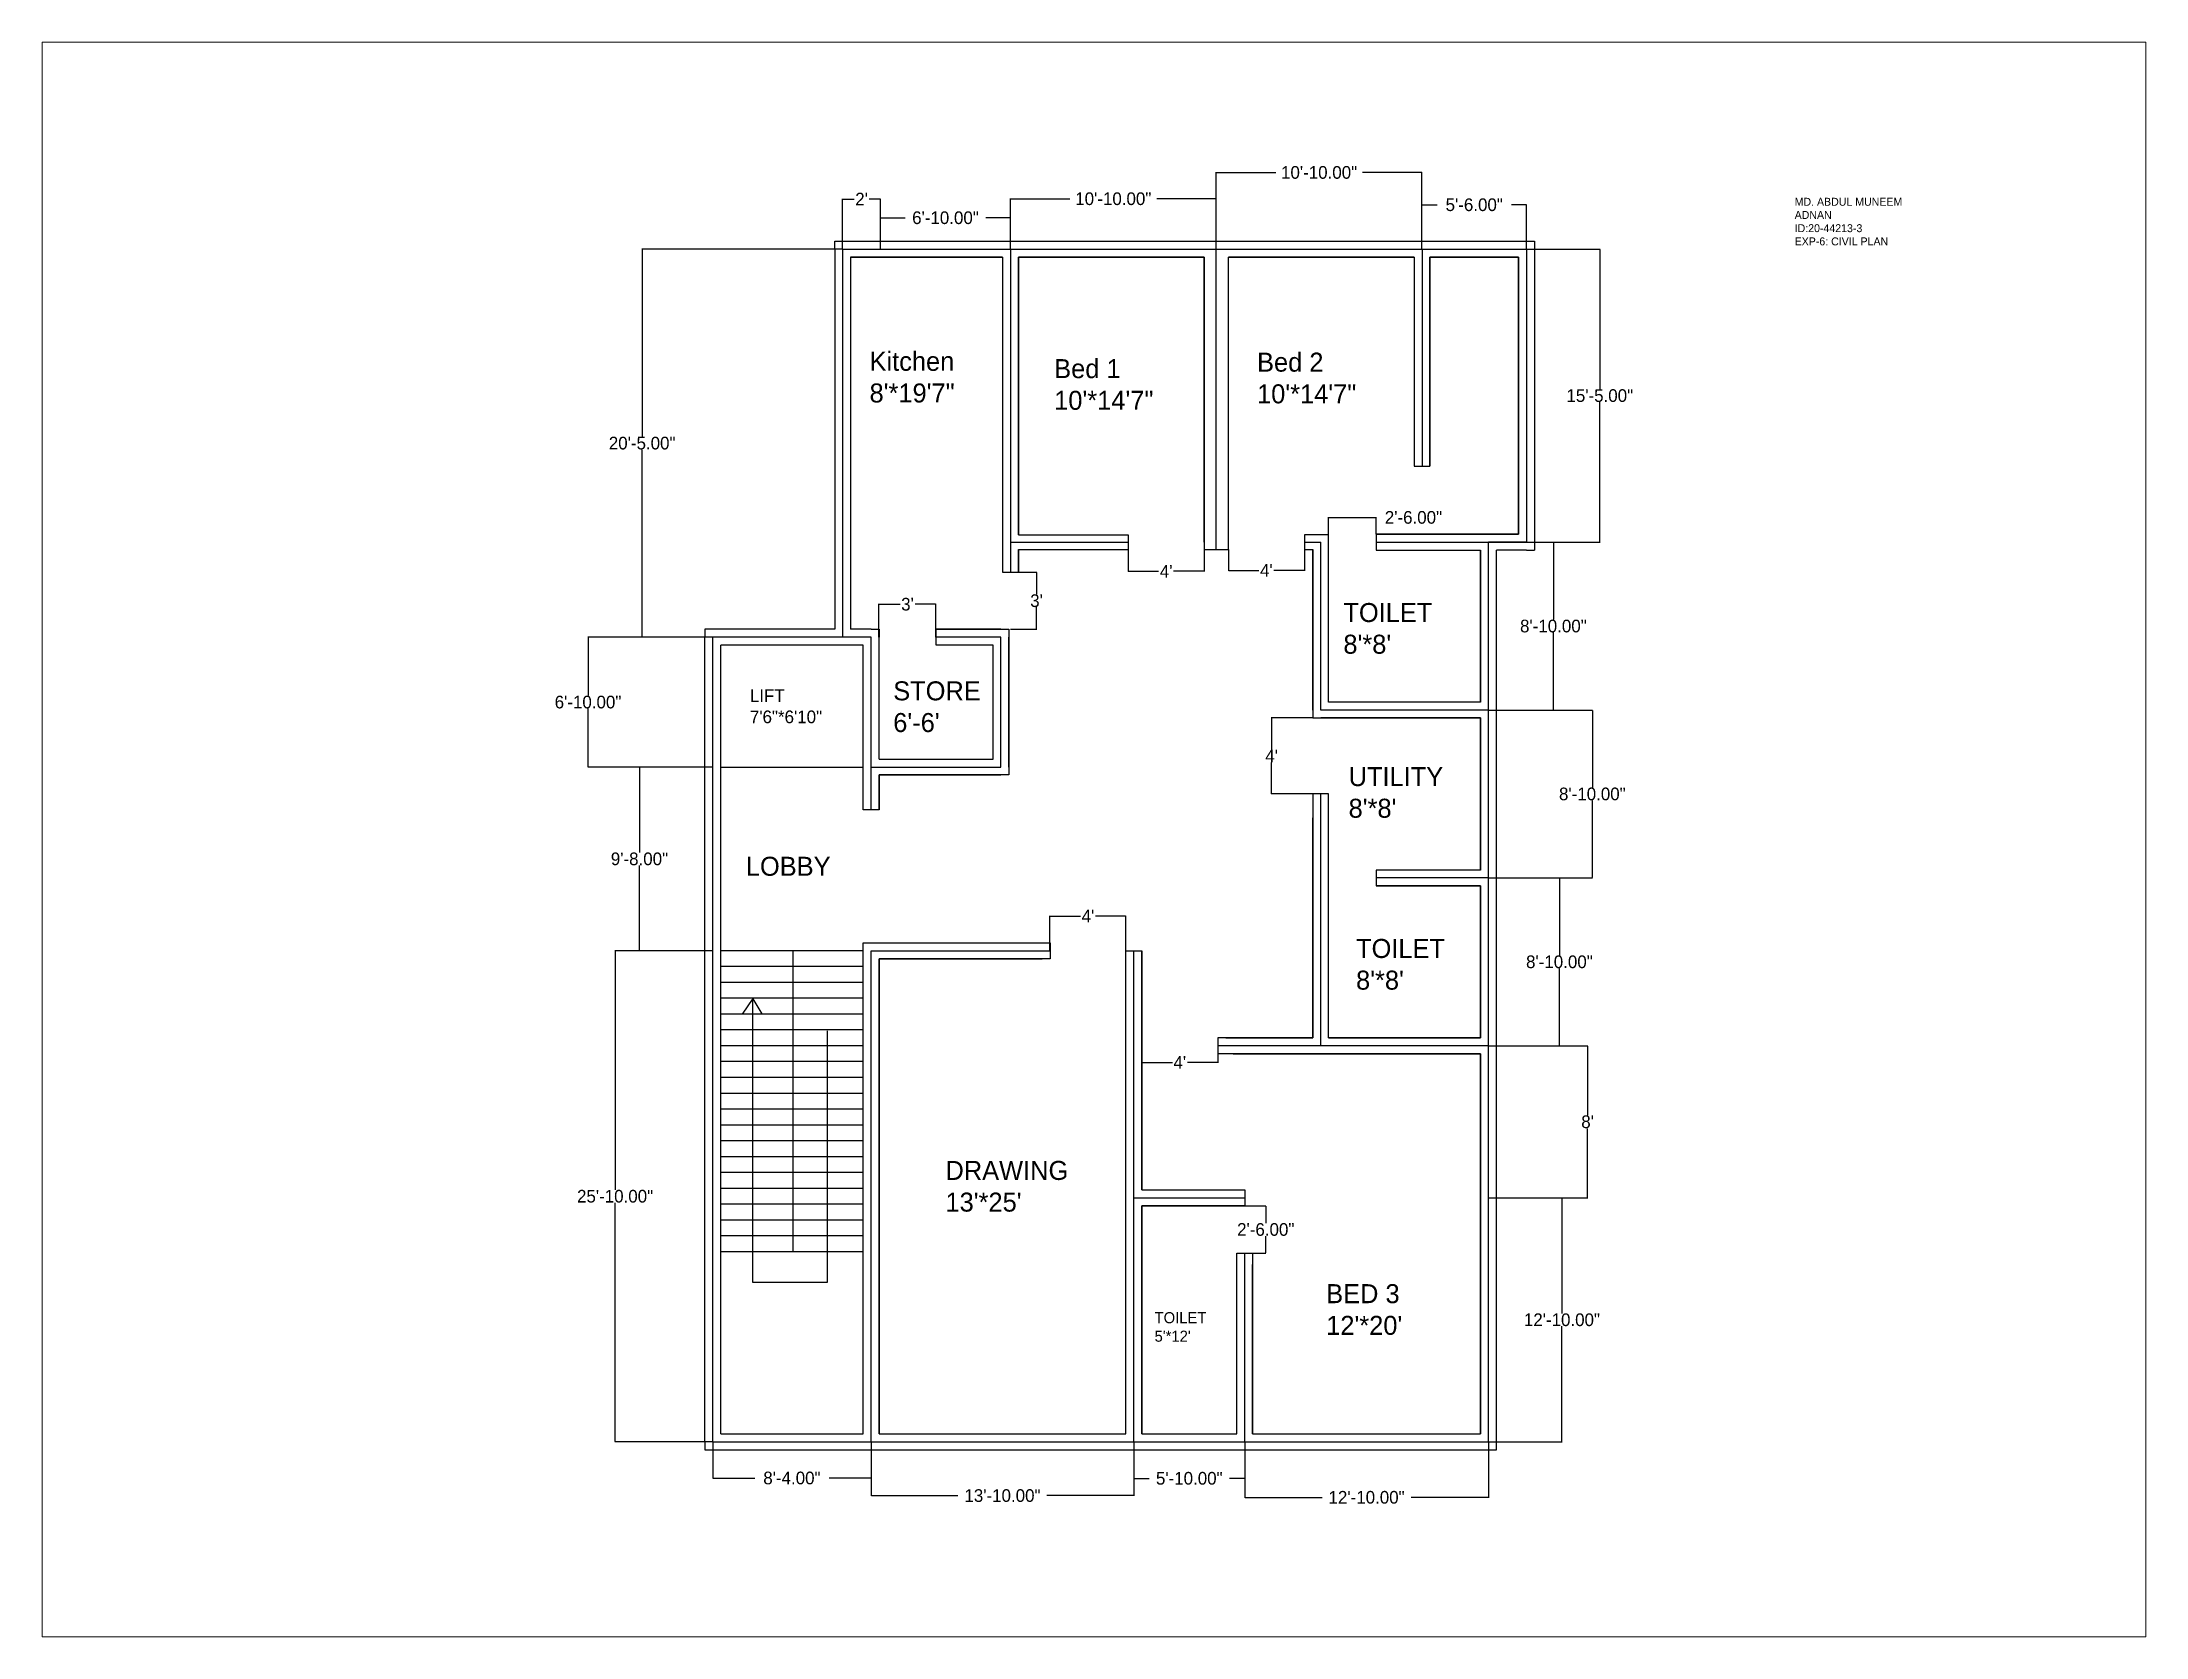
# Paper-space layout 'Layout1' of a CAD drawing. Header units: inches. Extents: x 0.35 to 10.27, y 0.22 to 7.74.
# The model-space entities are those that its viewports show. They can reach past a viewport. Long polylines and large blocks are cut down to what shows.
import ezdxf

# ---------------------------------------------------------------- set-up
doc = ezdxf.new("R2010")
doc.units = ezdxf.units.IN
doc.header["$MEASUREMENT"] = 0
doc.linetypes.add('HIDDEN', pattern=[0.375, 0.25, -0.125])
doc.dimstyles.get("Standard").update_dxf_attribs({"dimtxt": 0.18, "dimasz": 0.18, "dimexe": 0.18, "dimexo": 0.0625, "dimgap": 0.09, "dimtad": 0, "dimtih": 1, "dimtoh": 1, "dimdec": 4, "dimzin": 0, "dimdsep": 46, "dimtxsty": 'Standard', "dimcen": 0.09, "dimadec": 0, "dimazin": 0, "dimtfac": 1, "dimtdec": 4, "dimtofl": 0, "dimtmove": 0, "dimatfit": 3, "dimfxl": 1, "dimtolj": 1, "dimtzin": 0, "dimarcsym": 0})

# ---------------------------------------------------------------- blocks, each defined once
blk = doc.blocks.new('*D1')
at = {"color": 0, "lineweight": -2}
for p, q in [((-228.4, -21.4), (-228.4, -44.4)), ((-128.4, -21.4), (-128.4, -44.4)), ((-228.2, -44.2), (-201.8, -44.2)), ((-128.6, -44.2), (-154.9, -44.2))]:
    blk.add_line(p, q, dxfattribs=at)
at = {"color": 0}
for points in [[(-228.2, -44.2), (-228.2, -44.2), (-228.4, -44.2)], [(-128.6, -44.2), (-128.6, -44.2), (-128.4, -44.2)]]:
    blk.add_solid(points, dxfattribs=at)
at = {"layer": 'Defpoints', "color": 0}
for p in [(-228.4, -21.3), (-128.4, -21.3), (-128.4, -44.2)]:
    blk.add_point(p, dxfattribs=at)
at = {"color": 0, "insert": (-178.4, -44.2), "char_height": 8, "attachment_point": 5}
blk.add_mtext('\\A1;8\'-4.00"', dxfattribs=at)
blk = doc.blocks.new('*D2')
at = {"color": 0, "lineweight": -2}
for p, q in [((-128.4, -21.4), (-128.4, -55.5)), ((37.6, -21.4), (37.6, -55.5)), ((-128.2, -55.3), (-73.5, -55.3)), ((37.4, -55.3), (-17.3, -55.3))]:
    blk.add_line(p, q, dxfattribs=at)
at = {"color": 0}
for points in [[(-128.2, -55.3), (-128.2, -55.3), (-128.4, -55.3)], [(37.4, -55.3), (37.4, -55.3), (37.6, -55.3)]]:
    blk.add_solid(points, dxfattribs=at)
at = {"layer": 'Defpoints', "color": 0}
for p in [(-128.4, -21.4), (37.6, -21.3), (37.6, -55.3)]:
    blk.add_point(p, dxfattribs=at)
at = {"color": 0, "insert": (-45.4, -55.3), "char_height": 8, "attachment_point": 5}
blk.add_mtext('\\A1;13\'-10.00"', dxfattribs=at)
blk = doc.blocks.new('*D3')
at = {"color": 0, "lineweight": -2}
for p, q in [((37.6, -21.4), (37.6, -44.6)), ((107.6, -21.4), (107.6, -44.6)), ((37.8, -44.4), (47.2, -44.4)), ((107.4, -44.4), (98.1, -44.4))]:
    blk.add_line(p, q, dxfattribs=at)
at = {"color": 0}
for points in [[(37.8, -44.4), (37.8, -44.5), (37.6, -44.4)], [(107.4, -44.4), (107.4, -44.5), (107.6, -44.4)]]:
    blk.add_solid(points, dxfattribs=at)
at = {"layer": 'Defpoints', "color": 0}
for p in [(37.6, -21.3), (107.6, -21.3), (107.6, -44.4)]:
    blk.add_point(p, dxfattribs=at)
at = {"color": 0, "insert": (72.6, -44.4), "char_height": 8, "attachment_point": 5}
blk.add_mtext('\\A1;5\'-10.00"', dxfattribs=at)
blk = doc.blocks.new('*D4')
at = {"color": 0, "lineweight": -2}
for p, q in [((107.6, -21.4), (107.6, -56.6)), ((261.6, -21.4), (261.6, -56.6)), ((107.8, -56.4), (156.5, -56.4)), ((261.4, -56.4), (212.7, -56.4))]:
    blk.add_line(p, q, dxfattribs=at)
at = {"color": 0}
for points in [[(107.8, -56.3), (107.8, -56.4), (107.6, -56.4)], [(261.4, -56.3), (261.4, -56.4), (261.6, -56.4)]]:
    blk.add_solid(points, dxfattribs=at)
at = {"layer": 'Defpoints', "color": 0}
for p in [(107.6, -21.4), (261.6, -21.3), (261.6, -56.4)]:
    blk.add_point(p, dxfattribs=at)
at = {"color": 0, "insert": (184.6, -56.4), "char_height": 8, "attachment_point": 5}
blk.add_mtext('\\A1;12\'-10.00"', dxfattribs=at)
blk = doc.blocks.new('*D5')
at = {"color": 0, "lineweight": -2}
for p, q in [((261.7, 132.7), (308.2, 132.7)), ((308, 132.5), (308, 59.8)), ((308, -21.1), (308, 51.6)), ((261.7, -21.3), (308.2, -21.3))]:
    blk.add_line(p, q, dxfattribs=at)
at = {"color": 0}
for points in [[(308, 132.5), (308, 132.5), (308, 132.7)], [(308, -21.1), (308, -21.1), (308, -21.3)]]:
    blk.add_solid(points, dxfattribs=at)
at = {"layer": 'Defpoints', "color": 0}
for p in [(261.6, 132.7), (308, 132.7), (261.6, -21.3)]:
    blk.add_point(p, dxfattribs=at)
at = {"color": 0, "insert": (308, 55.7), "char_height": 8, "attachment_point": 5}
blk.add_mtext('\\A1;12\'-10.00"', dxfattribs=at)
blk = doc.blocks.new('*D6')
at = {"color": 0, "lineweight": -2}
for p, q in [((261.7, 228.7), (324.4, 228.7)), ((324.2, 228.5), (324.2, 184.8)), ((324.2, 132.9), (324.2, 176.6)), ((261.8, 132.7), (324.4, 132.7))]:
    blk.add_line(p, q, dxfattribs=at)
at = {"color": 0}
for points in [[(324.2, 228.5), (324.2, 228.5), (324.2, 228.7)], [(324.2, 132.9), (324.2, 132.9), (324.2, 132.7)]]:
    blk.add_solid(points, dxfattribs=at)
at = {"layer": 'Defpoints', "color": 0}
for p in [(261.6, 228.7), (324.2, 228.7), (261.7, 132.7)]:
    blk.add_point(p, dxfattribs=at)
at = {"color": 0, "insert": (324.2, 180.7), "char_height": 8, "attachment_point": 5}
blk.add_mtext("\\A1;8'", dxfattribs=at)
blk = doc.blocks.new('*D7')
at = {"color": 0, "lineweight": -2}
for p, q in [((261.7, 334.7), (306.6, 334.7)), ((306.4, 334.5), (306.4, 285.8)), ((306.4, 228.9), (306.4, 277.6)), ((261.7, 228.7), (306.6, 228.7))]:
    blk.add_line(p, q, dxfattribs=at)
at = {"color": 0}
for points in [[(306.4, 334.5), (306.5, 334.5), (306.4, 334.7)], [(306.4, 228.9), (306.5, 228.9), (306.4, 228.7)]]:
    blk.add_solid(points, dxfattribs=at)
at = {"layer": 'Defpoints', "color": 0}
for p in [(261.6, 334.7), (306.4, 334.7), (261.6, 228.7)]:
    blk.add_point(p, dxfattribs=at)
at = {"color": 0, "insert": (306.4, 281.7), "char_height": 8, "attachment_point": 5}
blk.add_mtext('\\A1;8\'-10.00"', dxfattribs=at)
blk = doc.blocks.new('*D8')
at = {"color": 0, "lineweight": -2}
for p, q in [((261.7, 440.7), (327.4, 440.7)), ((327.2, 440.5), (327.2, 391.8)), ((327.2, 334.9), (327.2, 383.6)), ((261.8, 334.7), (327.4, 334.7))]:
    blk.add_line(p, q, dxfattribs=at)
at = {"color": 0}
for points in [[(327.2, 440.5), (327.2, 440.5), (327.2, 440.7)], [(327.2, 334.9), (327.2, 334.9), (327.2, 334.7)]]:
    blk.add_solid(points, dxfattribs=at)
at = {"layer": 'Defpoints', "color": 0}
for p in [(261.6, 440.7), (327.2, 440.7), (261.7, 334.7)]:
    blk.add_point(p, dxfattribs=at)
at = {"color": 0, "insert": (327.2, 387.7), "char_height": 8, "attachment_point": 5}
blk.add_mtext('\\A1;8\'-10.00"', dxfattribs=at)
blk = doc.blocks.new('*D9')
at = {"color": 0, "lineweight": -2}
for p, q in [((261.7, 546.7), (302.8, 546.7)), ((302.6, 546.5), (302.6, 497.8)), ((302.6, 440.9), (302.6, 489.6)), ((261.8, 440.7), (302.8, 440.7))]:
    blk.add_line(p, q, dxfattribs=at)
at = {"color": 0}
for points in [[(302.6, 546.5), (302.7, 546.5), (302.6, 546.7)], [(302.6, 440.9), (302.7, 440.9), (302.6, 440.7)]]:
    blk.add_solid(points, dxfattribs=at)
at = {"layer": 'Defpoints', "color": 0}
for p in [(261.6, 546.7), (302.6, 546.7), (261.7, 440.7)]:
    blk.add_point(p, dxfattribs=at)
at = {"color": 0, "insert": (302.6, 493.7), "char_height": 8, "attachment_point": 5}
blk.add_mtext('\\A1;8\'-10.00"', dxfattribs=at)
blk = doc.blocks.new('*D10')
at = {"color": 0, "lineweight": -2}
for p, q in [((285.7, 731.7), (332.1, 731.7)), ((331.9, 731.5), (331.9, 643.3)), ((331.9, 546.9), (331.9, 635.1)), ((285.7, 546.7), (332.1, 546.7))]:
    blk.add_line(p, q, dxfattribs=at)
at = {"color": 0}
for points in [[(331.9, 731.5), (332, 731.5), (331.9, 731.7)], [(331.9, 546.9), (332, 546.9), (331.9, 546.7)]]:
    blk.add_solid(points, dxfattribs=at)
at = {"layer": 'Defpoints', "color": 0}
for p in [(285.6, 731.7), (331.9, 731.7), (285.6, 546.7)]:
    blk.add_point(p, dxfattribs=at)
at = {"color": 0, "insert": (331.9, 639.2), "char_height": 8, "attachment_point": 5}
blk.add_mtext('\\A1;15\'-5.00"', dxfattribs=at)
blk = doc.blocks.new('*D11')
at = {"color": 0, "lineweight": -2}
for p, q in [((219.6, 731.8), (219.6, 759.9)), ((219.8, 759.7), (229.2, 759.7)), ((285.4, 759.7), (276.1, 759.7)), ((285.6, 731.8), (285.6, 759.9))]:
    blk.add_line(p, q, dxfattribs=at)
at = {"color": 0}
for points in [[(219.8, 759.7), (219.8, 759.7), (219.6, 759.7)], [(285.4, 759.7), (285.4, 759.7), (285.6, 759.7)]]:
    blk.add_solid(points, dxfattribs=at)
at = {"layer": 'Defpoints', "color": 0}
for p in [(219.6, 759.7), (219.6, 731.7), (285.6, 731.7)]:
    blk.add_point(p, dxfattribs=at)
at = {"color": 0, "insert": (252.6, 759.7), "char_height": 8, "attachment_point": 5}
blk.add_mtext('\\A1;5\'-6.00"', dxfattribs=at)
blk = doc.blocks.new('*D12')
at = {"color": 0, "lineweight": -2}
for p, q in [((89.6, 731.8), (89.6, 780.3)), ((89.8, 780.1), (127.2, 780.1)), ((219.4, 780.1), (182.1, 780.1)), ((219.6, 731.8), (219.6, 780.3))]:
    blk.add_line(p, q, dxfattribs=at)
at = {"color": 0}
for points in [[(89.8, 780.1), (89.8, 780.1), (89.6, 780.1)], [(219.4, 780.1), (219.4, 780.1), (219.6, 780.1)]]:
    blk.add_solid(points, dxfattribs=at)
at = {"layer": 'Defpoints', "color": 0}
for p in [(89.6, 780.1), (89.6, 731.7), (219.6, 731.8)]:
    blk.add_point(p, dxfattribs=at)
at = {"color": 0, "insert": (154.6, 780.1), "char_height": 8, "attachment_point": 5}
blk.add_mtext('\\A1;10\'-10.00"', dxfattribs=at)
blk = doc.blocks.new('*D13')
at = {"color": 0, "lineweight": -2}
for p, q in [((-40.4, 731.8), (-40.4, 763.7)), ((-40.2, 763.5), (-2.8, 763.5)), ((89.4, 763.5), (52.1, 763.5)), ((89.6, 731.8), (89.6, 763.7))]:
    blk.add_line(p, q, dxfattribs=at)
at = {"color": 0}
for points in [[(-40.2, 763.6), (-40.2, 763.5), (-40.4, 763.5)], [(89.4, 763.6), (89.4, 763.5), (89.6, 763.5)]]:
    blk.add_solid(points, dxfattribs=at)
at = {"layer": 'Defpoints', "color": 0}
for p in [(-40.4, 763.5), (-40.4, 731.7), (89.6, 731.7)]:
    blk.add_point(p, dxfattribs=at)
at = {"color": 0, "insert": (24.6, 763.5), "char_height": 8, "attachment_point": 5}
blk.add_mtext('\\A1;10\'-10.00"', dxfattribs=at)
blk = doc.blocks.new('*D14')
at = {"color": 0, "lineweight": -2}
for p, q in [((-146.4, 731.8), (-146.4, 763.5)), ((-146.2, 763.3), (-139.1, 763.3)), ((-122.6, 763.3), (-129.6, 763.3)), ((-122.4, 731.8), (-122.4, 763.5))]:
    blk.add_line(p, q, dxfattribs=at)
at = {"color": 0}
for points in [[(-146.2, 763.3), (-146.2, 763.3), (-146.4, 763.3)], [(-122.6, 763.3), (-122.6, 763.3), (-122.4, 763.3)]]:
    blk.add_solid(points, dxfattribs=at)
at = {"layer": 'Defpoints', "color": 0}
for p in [(-122.4, 763.3), (-146.4, 731.7), (-122.4, 731.7)]:
    blk.add_point(p, dxfattribs=at)
at = {"color": 0, "insert": (-134.4, 763.3), "char_height": 8, "attachment_point": 5}
blk.add_mtext("\\A1;2'", dxfattribs=at)
blk = doc.blocks.new('*D15')
at = {"color": 0, "lineweight": -2}
for p, q in [((-122.4, 731.8), (-122.4, 751.7)), ((-122.2, 751.5), (-106.8, 751.5)), ((-40.6, 751.5), (-55.9, 751.5)), ((-40.4, 731.8), (-40.4, 751.7))]:
    blk.add_line(p, q, dxfattribs=at)
at = {"color": 0}
for points in [[(-122.2, 751.5), (-122.2, 751.5), (-122.4, 751.5)], [(-40.6, 751.5), (-40.6, 751.5), (-40.4, 751.5)]]:
    blk.add_solid(points, dxfattribs=at)
at = {"layer": 'Defpoints', "color": 0}
for p in [(-40.4, 751.5), (-122.4, 731.8), (-40.4, 731.8)]:
    blk.add_point(p, dxfattribs=at)
at = {"color": 0, "insert": (-81.4, 751.5), "char_height": 8, "attachment_point": 5}
blk.add_mtext('\\A1;6\'-10.00"', dxfattribs=at)
blk = doc.blocks.new('*D16')
at = {"color": 0, "lineweight": -2}
for p, q in [((-146.4, 731.7), (-273.2, 731.7)), ((-273, 731.5), (-273, 613.3)), ((-273, 486.9), (-273, 605.1)), ((-146.4, 486.7), (-273.2, 486.7))]:
    blk.add_line(p, q, dxfattribs=at)
at = {"color": 0}
for points in [[(-273, 731.5), (-272.9, 731.5), (-273, 731.7)], [(-273, 486.9), (-272.9, 486.9), (-273, 486.7)]]:
    blk.add_solid(points, dxfattribs=at)
at = {"layer": 'Defpoints', "color": 0}
for p in [(-273, 731.7), (-146.4, 731.7), (-146.4, 486.7)]:
    blk.add_point(p, dxfattribs=at)
at = {"color": 0, "insert": (-273, 609.2), "char_height": 8, "attachment_point": 5}
blk.add_mtext('\\A1;20\'-5.00"', dxfattribs=at)
blk = doc.blocks.new('*D17')
at = {"color": 0, "lineweight": -2}
for p, q in [((-228.4, 486.7), (-307.4, 486.7)), ((-307.2, 486.5), (-307.2, 449.8)), ((-307.2, 404.9), (-307.2, 441.6)), ((-228.4, 404.7), (-307.4, 404.7))]:
    blk.add_line(p, q, dxfattribs=at)
at = {"color": 0}
for points in [[(-307.2, 486.5), (-307.1, 486.5), (-307.2, 486.7)], [(-307.2, 404.9), (-307.1, 404.9), (-307.2, 404.7)]]:
    blk.add_solid(points, dxfattribs=at)
at = {"layer": 'Defpoints', "color": 0}
for p in [(-228.4, 486.7), (-307.2, 404.7), (-228.4, 404.7)]:
    blk.add_point(p, dxfattribs=at)
at = {"color": 0, "insert": (-307.2, 445.7), "char_height": 8, "attachment_point": 5}
blk.add_mtext('\\A1;6\'-10.00"', dxfattribs=at)
blk = doc.blocks.new('*D18')
at = {"color": 0, "lineweight": -2}
for p, q in [((-228.5, 404.7), (-274.8, 404.7)), ((-274.7, 404.5), (-274.7, 350.8)), ((-274.7, 288.9), (-274.7, 342.6)), ((-228.4, 288.7), (-274.8, 288.7))]:
    blk.add_line(p, q, dxfattribs=at)
at = {"color": 0}
for points in [[(-274.7, 404.5), (-274.6, 404.5), (-274.7, 404.7)], [(-274.7, 288.9), (-274.6, 288.9), (-274.7, 288.7)]]:
    blk.add_solid(points, dxfattribs=at)
at = {"layer": 'Defpoints', "color": 0}
for p in [(-228.4, 404.7), (-274.7, 288.7), (-228.4, 288.7)]:
    blk.add_point(p, dxfattribs=at)
at = {"color": 0, "insert": (-274.7, 346.7), "char_height": 8, "attachment_point": 5}
blk.add_mtext('\\A1;9\'-8.00"', dxfattribs=at)
blk = doc.blocks.new('*D19')
at = {"color": 0, "lineweight": -2}
for p, q in [((-228.5, 288.7), (-290.3, 288.7)), ((-290.1, 288.5), (-290.1, 137.8)), ((-290.1, -21.1), (-290.1, 129.6)), ((-228.4, -21.3), (-290.3, -21.3))]:
    blk.add_line(p, q, dxfattribs=at)
at = {"color": 0}
for points in [[(-290.2, 288.5), (-290.1, 288.5), (-290.1, 288.7)], [(-290.2, -21.1), (-290.1, -21.1), (-290.1, -21.3)]]:
    blk.add_solid(points, dxfattribs=at)
at = {"layer": 'Defpoints', "color": 0}
for p in [(-228.4, 288.7), (-290.1, -21.3), (-228.4, -21.3)]:
    blk.add_point(p, dxfattribs=at)
at = {"color": 0, "insert": (-290.1, 133.7), "char_height": 8, "attachment_point": 5}
blk.add_mtext('\\A1;25\'-10.00"', dxfattribs=at)
blk = doc.blocks.new('*D20')
at = {"color": 0, "lineweight": -2}
for p, q in [((-123.4, 486.8), (-123.4, 507.7)), ((-123.2, 507.5), (-110.1, 507.5)), ((-87.6, 507.5), (-100.6, 507.5)), ((-87.4, 486.8), (-87.4, 507.7))]:
    blk.add_line(p, q, dxfattribs=at)
at = {"color": 0}
for points in [[(-123.2, 507.6), (-123.2, 507.5), (-123.4, 507.5)], [(-87.6, 507.6), (-87.6, 507.5), (-87.4, 507.5)]]:
    blk.add_solid(points, dxfattribs=at)
at = {"layer": 'Defpoints', "color": 0}
for p in [(-87.4, 507.5), (-123.4, 486.7), (-87.4, 486.7)]:
    blk.add_point(p, dxfattribs=at)
at = {"color": 0, "insert": (-105.4, 507.5), "char_height": 8, "attachment_point": 5}
blk.add_mtext("\\A1;3'", dxfattribs=at)
blk = doc.blocks.new('*D21')
at = {"color": 0, "lineweight": -2}
for p, q in [((-40.3, 527.7), (-23.7, 527.7)), ((-23.9, 527.5), (-23.9, 513.8)), ((-23.9, 491.9), (-23.9, 505.6)), ((-40.3, 491.7), (-23.7, 491.7))]:
    blk.add_line(p, q, dxfattribs=at)
at = {"color": 0}
for points in [[(-23.9, 527.5), (-23.8, 527.5), (-23.9, 527.7)], [(-23.9, 491.9), (-23.8, 491.9), (-23.9, 491.7)]]:
    blk.add_solid(points, dxfattribs=at)
at = {"layer": 'Defpoints', "color": 0}
for p in [(-40.4, 527.7), (-40.4, 491.7), (-23.9, 491.7)]:
    blk.add_point(p, dxfattribs=at)
at = {"color": 0, "insert": (-23.9, 509.7), "char_height": 8, "attachment_point": 5}
blk.add_mtext("\\A1;3'", dxfattribs=at)
blk = doc.blocks.new('*D22')
at = {"color": 0, "lineweight": -2}
for p, q in [((-15.4, 288.8), (-15.4, 310.8)), ((-15.2, 310.6), (3.9, 310.6)), ((32.4, 310.6), (13.4, 310.6)), ((32.6, 288.8), (32.6, 310.8))]:
    blk.add_line(p, q, dxfattribs=at)
at = {"color": 0}
for points in [[(-15.2, 310.7), (-15.2, 310.6), (-15.4, 310.6)], [(32.4, 310.7), (32.4, 310.6), (32.6, 310.6)]]:
    blk.add_solid(points, dxfattribs=at)
at = {"layer": 'Defpoints', "color": 0}
for p in [(32.6, 310.6), (-15.4, 288.7), (32.6, 288.7)]:
    blk.add_point(p, dxfattribs=at)
at = {"color": 0, "insert": (8.6, 310.6), "char_height": 8, "attachment_point": 5}
blk.add_mtext("\\A1;4'", dxfattribs=at)
blk = doc.blocks.new('*D23')
at = {"color": 0, "lineweight": -2}
for p, q in [((42.6, 288.6), (42.6, 218)), ((90.6, 228.6), (90.6, 218)), ((42.8, 218.2), (61.9, 218.2)), ((90.4, 218.2), (71.4, 218.2))]:
    blk.add_line(p, q, dxfattribs=at)
at = {"color": 0}
for points in [[(42.8, 218.2), (42.8, 218.2), (42.6, 218.2)], [(90.4, 218.2), (90.4, 218.2), (90.6, 218.2)]]:
    blk.add_solid(points, dxfattribs=at)
at = {"layer": 'Defpoints', "color": 0}
for p in [(42.6, 288.7), (90.6, 228.7), (42.6, 218.2)]:
    blk.add_point(p, dxfattribs=at)
at = {"color": 0, "insert": (66.6, 218.2), "char_height": 8, "attachment_point": 5}
blk.add_mtext("\\A1;4'", dxfattribs=at)
blk = doc.blocks.new('*D24')
at = {"color": 0, "lineweight": -2}
for p, q in [((107.7, 127.7), (121, 127.7)), ((120.9, 127.5), (120.9, 116.8)), ((120.9, 97.9), (120.9, 108.6)), ((107.7, 97.7), (121, 97.7))]:
    blk.add_line(p, q, dxfattribs=at)
at = {"color": 0}
for points in [[(120.8, 127.5), (120.9, 127.5), (120.9, 127.7)], [(120.8, 97.9), (120.9, 97.9), (120.9, 97.7)]]:
    blk.add_solid(points, dxfattribs=at)
at = {"layer": 'Defpoints', "color": 0}
for p in [(107.6, 127.7), (107.6, 97.7), (120.9, 97.7)]:
    blk.add_point(p, dxfattribs=at)
at = {"color": 0, "insert": (120.9, 112.7), "char_height": 8, "attachment_point": 5}
blk.add_mtext('\\A1;2\'-6.00"', dxfattribs=at)
blk = doc.blocks.new('*D25')
at = {"color": 0, "lineweight": -2}
for p, q in [((34, 542), (34, 528.1)), ((82, 542), (82, 528.1)), ((34.1, 528.3), (53.2, 528.3)), ((81.8, 528.3), (62.7, 528.3))]:
    blk.add_line(p, q, dxfattribs=at)
at = {"color": 0}
for points in [[(34.1, 528.3), (34.1, 528.2), (34, 528.3)], [(81.8, 528.3), (81.8, 528.2), (82, 528.3)]]:
    blk.add_solid(points, dxfattribs=at)
at = {"layer": 'Defpoints', "color": 0}
for p in [(34, 542), (82, 542), (34, 528.3)]:
    blk.add_point(p, dxfattribs=at)
at = {"color": 0, "insert": (58, 528.3), "char_height": 8, "attachment_point": 5}
blk.add_mtext("\\A1;4'", dxfattribs=at)
blk = doc.blocks.new('*D26')
at = {"color": 0, "lineweight": -2}
for p, q in [((97.3, 542), (97.3, 528.7)), ((145.3, 542), (145.3, 528.7)), ((97.5, 528.9), (116.5, 528.9)), ((145.1, 528.9), (126, 528.9))]:
    blk.add_line(p, q, dxfattribs=at)
at = {"color": 0}
for points in [[(97.5, 528.9), (97.5, 528.8), (97.3, 528.9)], [(145.1, 528.9), (145.1, 528.8), (145.3, 528.9)]]:
    blk.add_solid(points, dxfattribs=at)
at = {"layer": 'Defpoints', "color": 0}
for p in [(97.3, 542), (145.3, 542), (145.3, 528.9)]:
    blk.add_point(p, dxfattribs=at)
at = {"color": 0, "insert": (121.3, 528.9), "char_height": 8, "attachment_point": 5}
blk.add_mtext("\\A1;4'", dxfattribs=at)
blk = doc.blocks.new('*D27')
at = {"color": 0, "lineweight": -2}
for p, q in [((160.6, 551.4), (160.6, 562.5)), ((160.8, 562.3), (190.4, 562.3)), ((190.6, 551.8), (190.6, 562.5)), ((190.6, 562.3), (190.8, 562.3))]:
    blk.add_line(p, q, dxfattribs=at)
at = {"color": 0}
for points in [[(160.8, 562.3), (160.8, 562.3), (160.6, 562.3)], [(190.4, 562.3), (190.4, 562.3), (190.6, 562.3)]]:
    blk.add_solid(points, dxfattribs=at)
at = {"layer": 'Defpoints', "color": 0}
for p in [(190.6, 562.3), (160.6, 551.4), (190.6, 551.7)]:
    blk.add_point(p, dxfattribs=at)
at = {"color": 0, "insert": (214.2, 562.3), "char_height": 8, "attachment_point": 5}
blk.add_mtext('\\A1;2\'-6.00"', dxfattribs=at)
blk = doc.blocks.new('*D28')
at = {"color": 0, "lineweight": -2}
for p, q in [((150.6, 435.7), (124.4, 435.7)), ((124.6, 435.5), (124.6, 415.8)), ((124.6, 387.9), (124.6, 407.6)), ((150.6, 387.7), (124.4, 387.7))]:
    blk.add_line(p, q, dxfattribs=at)
at = {"color": 0}
for points in [[(124.6, 435.5), (124.6, 435.5), (124.6, 435.7)], [(124.6, 387.9), (124.6, 387.9), (124.6, 387.7)]]:
    blk.add_solid(points, dxfattribs=at)
at = {"layer": 'Defpoints', "color": 0}
for p in [(150.6, 435.7), (124.6, 387.7), (150.6, 387.7)]:
    blk.add_point(p, dxfattribs=at)
at = {"color": 0, "insert": (124.6, 411.7), "char_height": 8, "attachment_point": 5}
blk.add_mtext("\\A1;4'", dxfattribs=at)
blk = doc.blocks.new('A$C2EE20860')
for p, q in [((181.13422, 792.07982), (181.13422, 797.07982)), ((181.13422, 797.07982), (186.13422, 797.07982)), ((181.13422, 792.07982), (181.13422, 552.07982)), ((186.13422, 797.07982), (292.13422, 797.07982)), ((287.13422, 787.07982), (191.13422, 787.07982)), ((287.13422, 787.07982), (287.13422, 588.07982)), ((292.13422, 797.07982), (422.13422, 797.07982)), ((414.47262, 787.07982), (297.13422, 787.07982)), ((297.13422, 611.74753), (297.13422, 787.07982)), ((414.47262, 787.07982), (414.47262, 602.41212)), ((422.13422, 797.07982), (552.13422, 797.07982)), ((547.13422, 787.07982), (429.79582, 787.07982)), ((429.79582, 602.41212), (429.79582, 787.07982)), ((547.13422, 787.07982), (547.13422, 655.07982)), ((552.13422, 797.07982), (618.13422, 797.07982)), ((613.13422, 787.07982), (557.13422, 787.07982)), ((557.13422, 655.07982), (557.13422, 787.07982)), ((613.13422, 612.07982), (613.13422, 787.07982)), ((618.13422, 797.07982), (623.13422, 797.07982)), ((623.13422, 797.07982), (623.13422, 792.07982)), ((623.13422, 792.07982), (623.13422, 607.07982)), ((547.13422, 655.07982), (557.13422, 655.07982)), ((297.13422, 611.74753), (366.47422, 611.74753)), ((366.47422, 611.74753), (366.47422, 602.34962)), ((477.82365, 611.74753), (477.79422, 602.41212)), ((493.13422, 611.74753), (477.82365, 611.74753)), ((493.13422, 607.07982), (493.13422, 611.74753)), ((613.13422, 612.07982), (523.13422, 612.07982)), ((523.13422, 612.07982), (523.13422, 602.07982)), ((589.13422, 612.07982), (613.13422, 612.07982)), ((297.13422, 588.07982), (297.13422, 602.41212)), ((297.13422, 602.41212), (366.47422, 602.41212)), ((414.47262, 602.41212), (429.79582, 602.41212)), ((477.79422, 602.41212), (483.13422, 602.41212)), ((483.13422, 602.41212), (483.13422, 501.07982)), ((493.13422, 506.07982), (493.13422, 607.07982)), ((523.13422, 602.07982), (589.13422, 602.07982)), ((589.13422, 602.07982), (589.13422, 506.07982)), ((599.13422, 501.07982), (599.13422, 602.07982)), ((618.13422, 602.07982), (599.13422, 602.07982)), ((618.13422, 602.07982), (623.13422, 602.07982)), ((623.13422, 607.07982), (623.13422, 602.07982)), ((287.13422, 588.07982), (297.13422, 588.07982)), ((104.13422, 552.07982), (99.13422, 552.07982)), ((99.13422, 552.07982), (99.13422, 547.07982)), ((99.13422, 465.07982), (99.13422, 547.07982)), ((181.13422, 552.07982), (104.13422, 552.07982)), ((204.13422, 552.07982), (209.13422, 552.07982)), ((209.13422, 552.07982), (209.13422, 547.07982)), ((209.13422, 470.07982), (209.13422, 547.07982)), ((245.13422, 542.07982), (245.13422, 552.07982)), ((245.13422, 552.07982), (291.13422, 552.07982)), ((286.13422, 552.07982), (291.13422, 552.07982)), ((291.13422, 552.07982), (291.13422, 460.07982)), ((109.13422, 465.07982), (109.13422, 542.07982)), ((186.13422, 542.07982), (109.13422, 542.07982)), ((199.13422, 542.07982), (186.13422, 542.07982)), ((199.13422, 438.07982), (199.13422, 542.07982)), ((281.13422, 542.07982), (245.13422, 542.07982)), ((281.13422, 470.07982), (281.13422, 542.07982)), ((589.13422, 506.07982), (493.13422, 506.07982)), ((483.13422, 501.07982), (483.13422, 496.07982)), ((483.13422, 496.07982), (589.13422, 496.07982)), ((589.13422, 496.07982), (589.13422, 400.07982)), ((599.13422, 395.07982), (599.13422, 501.07982)), ((209.13422, 470.07982), (281.13422, 470.07982)), ((209.13422, 470.07982), (281.13422, 470.07982)), ((99.13422, 349.07982), (99.13422, 465.07982)), ((109.13422, 349.07982), (109.13422, 465.07982)), ((109.13422, 465.07982), (199.13422, 465.07982)), ((291.13422, 460.07982), (209.13422, 460.07982)), ((209.13422, 460.07982), (209.13422, 438.07982)), ((493.13422, 448.07982), (483.13422, 448.07982)), ((483.13422, 448.07982), (483.13422, 294.07982)), ((493.13422, 294.07982), (493.13422, 448.07982)), ((209.13422, 438.07982), (199.13422, 438.07982)), ((589.13422, 400.07982), (523.13422, 400.07982)), ((523.13422, 400.07982), (523.13422, 390.07982)), ((523.13422, 390.07982), (589.13422, 390.07982)), ((589.13422, 390.07982), (589.13422, 294.07982)), ((599.13422, 289.07982), (599.13422, 395.07982)), ((99.13422, 39.07982), (99.13422, 349.07982)), ((109.13422, 44.07982), (109.13422, 349.07982)), ((199.13422, 349.07982), (109.13422, 349.07982)), ((154.70495, 348.61859), (154.70495, 159.0532)), ((199.13422, 349.07982), (199.13422, 354.07982)), ((199.13422, 354.07982), (317.13422, 354.07982)), ((199.13422, 44.07982), (199.13422, 349.07982)), ((317.13422, 354.07982), (317.13422, 344.07982)), ((365.13422, 44.07982), (365.13422, 349.07982)), ((365.13422, 349.07982), (375.13422, 349.07982)), ((375.13422, 349.07982), (375.13422, 198.07982)), ((199.13422, 339.07982), (109.13422, 339.07982)), ((317.13422, 344.07982), (209.13422, 344.07982)), ((209.13422, 344.07982), (209.13422, 44.07982)), ((199.13422, 329.07982), (109.13422, 329.07982)), ((199.13422, 319.07982), (109.13422, 319.07982)), ((199.13422, 309.07982), (109.13422, 309.07982)), ((129.36298, 318.93134), (122.66327, 309.00839)), ((129.37306, 139.56237), (129.37306, 318.78981)), ((129.37306, 318.78981), (135.07013, 309.25646)), ((199.13422, 299.07982), (109.13422, 299.07982)), ((176.35999, 298.55445), (176.35999, 139.56237)), ((483.13422, 294.07982), (423.13422, 294.07982)), ((423.13422, 294.07982), (423.13422, 284.07982)), ((589.13422, 294.07982), (493.13422, 294.07982)), ((199.13422, 289.07982), (109.13422, 289.07982)), ((199.13422, 279.07982), (109.13422, 279.07982)), ((432.78422, 284.07982), (589.13422, 284.07982)), ((589.13422, 284.07982), (589.13422, 44.07982)), ((599.13422, 193.07982), (599.13422, 289.07982)), ((199.13422, 269.07982), (109.13422, 269.07982)), ((199.13422, 259.07982), (109.13422, 259.07982)), ((199.13422, 249.07982), (109.13422, 249.07982)), ((199.13422, 239.07982), (109.13422, 239.07982)), ((199.13422, 229.07982), (109.13422, 229.07982)), ((199.13422, 219.07982), (109.13422, 219.07982)), ((199.13422, 209.07982), (109.13422, 209.07982)), ((199.13422, 199.07982), (109.13422, 199.07982)), ((199.13422, 189.07982), (109.13422, 189.07982)), ((375.13422, 198.07982), (440.13422, 198.07982)), ((375.13422, 188.07982), (375.13422, 44.07982)), ((440.13422, 188.07982), (375.13422, 188.07982)), ((440.13422, 198.07982), (440.13422, 188.07982)), ((589.13422, 44.07982), (589.13422, 193.07982)), ((599.13422, 39.07982), (599.13422, 193.07982)), ((199.13422, 179.07982), (109.13422, 179.07982)), ((199.13422, 169.07982), (109.13422, 169.07982)), ((199.13422, 159.07982), (109.13422, 159.07982)), ((435.13422, 44.07982), (435.13422, 158.07982)), ((435.13422, 158.07982), (445.13422, 158.07982)), ((445.13422, 158.07982), (445.13422, 44.07982)), ((176.35999, 139.56237), (129.37306, 139.56237)), ((209.13422, 44.07982), (365.13422, 44.07982)), ((375.13422, 44.07982), (435.13422, 44.07982)), ((445.13422, 44.07982), (589.13422, 44.07982)), ((99.13422, 39.07982), (99.13422, 34.07982)), ((99.13422, 34.07982), (104.13422, 34.07982)), ((104.13422, 34.07982), (204.13422, 34.07982)), ((204.13422, 34.07982), (370.13422, 34.07982)), ((370.13422, 34.07982), (440.13422, 34.07982)), ((440.13422, 34.07982), (594.13422, 34.07982)), ((594.13422, 34.07982), (599.13422, 34.07982)), ((599.13422, 34.07982), (599.13422, 39.07982))]:
    blk.add_line(p, q)
at = {"linetype": 'HIDDEN'}
for p, q in [((186.13422, 792.07982), (186.13422, 547.07982)), ((186.13422, 792.07982), (292.13422, 792.07982)), ((186.13422, 792.07982), (210.13422, 792.07982)), ((191.13422, 787.07982), (191.13422, 552.07982)), ((191.13422, 787.07982), (191.13422, 552.07982)), ((191.13422, 787.07982), (287.13422, 787.07982)), ((287.13422, 787.07982), (191.13422, 787.07982)), ((287.13422, 787.07982), (287.13422, 588.07982)), ((292.13422, 792.07982), (422.13422, 792.07982)), ((292.13422, 792.07982), (292.13422, 588.07982)), ((297.13422, 787.07982), (414.47262, 787.07982)), ((414.47262, 787.07982), (297.13422, 787.07982)), ((297.13422, 787.07982), (297.13422, 611.74753)), ((414.47262, 607.07982), (414.47262, 787.07982)), ((422.08016, 602.40994), (422.13422, 792.07982)), ((422.13422, 792.07982), (552.13422, 792.07982)), ((429.79582, 787.07982), (547.13422, 787.07982)), ((547.13422, 787.07982), (429.79582, 787.07982)), ((429.79582, 607.07982), (429.79582, 787.07982)), ((547.13422, 787.07982), (547.13422, 655.07982)), ((552.13422, 792.07982), (618.13422, 792.07982)), ((552.13422, 792.07982), (552.13422, 655.07982)), ((557.13422, 787.07982), (613.13422, 787.07982)), ((613.13422, 787.07982), (557.13422, 787.07982)), ((557.13422, 787.07982), (557.13422, 655.07982)), ((613.13422, 787.07982), (613.13422, 612.07982)), ((613.13422, 612.07982), (613.13422, 787.07982)), ((618.13422, 792.07982), (618.13422, 607.07982)), ((523.13422, 612.07982), (594.13422, 612.07982)), ((589.13422, 612.07982), (613.13422, 612.07982)), ((613.13422, 612.07982), (594.13422, 612.07982)), ((292.13422, 607.07982), (366.47422, 607.07982)), ((297.13422, 602.41212), (297.13422, 588.07982)), ((477.79422, 602.41212), (483.13422, 602.41212)), ((477.80893, 607.07982), (488.13422, 607.07982)), ((483.13422, 501.07982), (483.13422, 602.41212)), ((488.13422, 501.07982), (488.13422, 607.07982)), ((493.13422, 506.07982), (493.13422, 607.07982)), ((523.13422, 607.07982), (594.13422, 607.07982)), ((523.13422, 602.07982), (589.13422, 602.07982)), ((589.13422, 506.07982), (589.13422, 602.07982)), ((589.13422, 506.07982), (589.13422, 602.07982)), ((589.13422, 506.07982), (589.13422, 602.07982)), ((594.13422, 501.07982), (594.13422, 607.07982)), ((618.13422, 607.07982), (594.13422, 607.07982)), ((104.13422, 465.07982), (104.13422, 547.07982)), ((186.13422, 547.07982), (104.13422, 547.07982)), ((204.13422, 547.07982), (186.13422, 547.07982)), ((204.13422, 552.07982), (191.13422, 552.07982)), ((204.13422, 438.07982), (204.13422, 547.07982)), ((286.13422, 552.07982), (245.13422, 552.07982)), ((286.13422, 547.07982), (245.13422, 547.07982)), ((286.13422, 465.07982), (286.13422, 547.07982)), ((291.13422, 465.07982), (291.13422, 547.07982)), ((589.13422, 506.07982), (493.13422, 506.07982)), ((594.13422, 501.07982), (488.13422, 501.07982)), ((589.13422, 496.07982), (488.13422, 496.07982)), ((589.13422, 400.07982), (589.13422, 496.07982)), ((594.13422, 395.07982), (594.13422, 501.07982)), ((104.13422, 349.07982), (104.13422, 465.07982)), ((204.13422, 465.07982), (286.13422, 465.07982)), ((209.13422, 438.07982), (209.13422, 460.07982)), ((209.13422, 460.07982), (286.13422, 460.07982)), ((488.13422, 289.07982), (488.13422, 448.07982)), ((483.13422, 294.07982), (483.13422, 433.07982)), ((483.13422, 294.07982), (483.13422, 433.07982)), ((483.13422, 294.07982), (483.13422, 433.07982)), ((493.13422, 294.07982), (493.13422, 433.07982)), ((589.13422, 400.07982), (523.13422, 400.07982)), ((594.13422, 395.07982), (523.13422, 395.07982)), ((589.13422, 390.07982), (523.13422, 390.07982)), ((589.13422, 294.07982), (589.13422, 390.07982)), ((594.13422, 289.07982), (594.13422, 395.07982)), ((104.13422, 39.07982), (104.13422, 349.07982)), ((204.13422, 354.07982), (312.13422, 354.07982)), ((204.13422, 39.07982), (204.13422, 349.07982)), ((204.13422, 349.07982), (317.13422, 349.07982)), ((365.13422, 193.07982), (365.13422, 349.07982)), ((370.13422, 193.07982), (370.13422, 349.07982)), ((375.13422, 198.07982), (375.13422, 349.07982)), ((209.13422, 44.07982), (209.13422, 344.07982)), ((209.13422, 344.07982), (312.13422, 344.07982)), ((483.13422, 294.07982), (428.13422, 294.07982)), ((428.13422, 294.07982), (483.13422, 294.07982)), ((589.13422, 294.07982), (493.13422, 294.07982)), ((493.13422, 294.07982), (589.13422, 294.07982)), ((488.13422, 289.07982), (423.13422, 289.07982)), ((589.13422, 284.07982), (423.13422, 284.07982)), ((488.13422, 284.07982), (428.13422, 284.07982)), ((488.13422, 284.07982), (428.13422, 284.07982)), ((488.13422, 284.07982), (428.13422, 284.07982)), ((594.13422, 289.07982), (488.13422, 289.07982)), ((589.13422, 284.07982), (488.13422, 284.07982)), ((589.13422, 193.07982), (589.13422, 284.07982)), ((589.13422, 193.07982), (589.13422, 284.07982)), ((594.13422, 193.07982), (594.13422, 289.07982)), ((365.13422, 44.07982), (365.13422, 193.07982)), ((370.13422, 39.07982), (370.13422, 193.07982)), ((370.13422, 39.07982), (370.13422, 193.07982)), ((370.13422, 193.07982), (440.13422, 193.07982)), ((375.13422, 198.07982), (440.13422, 198.07982)), ((375.13422, 198.07982), (440.13422, 198.07982)), ((375.13422, 198.07982), (440.13422, 198.07982)), ((375.13422, 44.07982), (375.13422, 188.07982)), ((375.13422, 188.07982), (440.13422, 188.07982)), ((589.13422, 44.07982), (589.13422, 193.07982)), ((589.13422, 44.07982), (589.13422, 193.07982)), ((594.13422, 39.07982), (594.13422, 193.07982)), ((435.13422, 44.07982), (435.13422, 151.07982)), ((440.13422, 39.07982), (440.13422, 158.07982)), ((445.13422, 44.07982), (445.13422, 151.07982)), ((109.13422, 44.07982), (199.13422, 44.07982)), ((209.13422, 44.07982), (365.13422, 44.07982)), ((375.13422, 44.07982), (435.13422, 44.07982)), ((445.13422, 44.07982), (589.13422, 44.07982)), ((104.13422, 39.07982), (204.13422, 39.07982)), ((204.13422, 39.07982), (370.13422, 39.07982)), ((370.13422, 39.07982), (440.13422, 39.07982)), ((440.13422, 39.07982), (594.13422, 39.07982))]:
    blk.add_line(p, q, dxfattribs=at)
at = {"width": 56.7687545, "attachment_point": 1}
for s, insert, char_height in [('Kitchen\\P8\'*19\'7"', (203.14745, 727.28294), 12), ('Bed 1\\P10\'*14\'7"', (319.77884, 722.64882), 12), ('Bed 2\\P10\'*14\'7"', (447.92114, 726.73743), 12), ("TOILET\\P8'*8'", (502.44978, 568.64478), 12), ("STORE\\P6'-6'", (218.10951, 519.19944), 12), ('LIFT\\P7\'6"*6\'10"', (127.5654, 514.13007), 8), ("UTILITY\\P8'*8'", (505.74003, 465.07982), 12), ('LOBBY', (125.01064, 408.45186), 12), ("TOILET\\P8'*8'", (510.45389, 356.55686), 12), ("DRAWING\\P13'*25'", (251.10658, 216.41085), 12), ("BED 3\\P12'*20'", (491.59843, 138.5962), 12), ("TOILET\\P5'*12'", (383.17949, 120.92372), 7)]:
    blk.add_mtext(s, dxfattribs=dict(at, insert=insert, char_height=char_height))
for base, p1, p2, picture, middle in [((422.13422, 840.47809), (552.13422, 792.14232), (422.13422, 792.07982), '*D12', (487.13422, 840.47809)), ((210.13422, 823.6743), (186.13422, 792.07982), (210.13422, 792.07982), '*D14', (198.13422, 823.6743)), ((292.13422, 823.91238), (422.13422, 792.07982), (292.13422, 792.07982), '*D13', (357.13422, 823.91238)), ((552.13422, 820.08952), (618.13422, 792.07982), (552.13422, 792.07982), '*D11', (585.13422, 820.08952)), ((292.13422, 811.86406), (210.13422, 792.14232), (292.13422, 792.14232), '*D15', (251.13422, 811.86406)), ((523.13422, 622.68322), (493.13422, 611.74753), (523.13422, 612.07982), '*D27', (546.73756, 622.68322)), ((366.47422, 588.64444), (414.47262, 602.41212), (366.47422, 602.41212), '*D25', (390.47342, 588.64444)), ((477.79422, 589.243), (429.79582, 602.41212), (477.79422, 602.41212), '*D26', (453.79502, 589.243)), ((245.13422, 567.92568), (209.13422, 547.07982), (245.13422, 547.07982), '*D20', (227.13422, 567.92568)), ((365.13422, 371.01185), (317.13422, 349.07982), (365.13422, 349.07982), '*D22', (341.13422, 371.01185)), ((375.13422, 278.57156), (423.13422, 289.07982), (375.13422, 349.07982), '*D23', (399.13422, 278.57156)), ((204.13422, 16.16147), (104.13422, 39.07982), (204.13422, 39.07982), '*D1', (154.13422, 16.16147)), ((370.13422, 5.06074), (204.13422, 39.01732), (370.13422, 39.07982), '*D2', (287.13422, 5.06074)), ((440.13422, 15.9408), (370.13422, 39.07982), (440.13422, 39.07982), '*D3', (405.13422, 15.9408)), ((594.13422, 4), (440.13422, 39.01732), (594.13422, 39.07982), '*D4', (517.13422, 4))]:
    dim = blk.add_linear_dim(base=base, p1=p1, p2=p2, dimstyle='Standard')
    dim.commit()
    dim.dimension.update_dxf_attribs({"geometry": picture, "text_midpoint": middle, "insert": (332.50467, 60.37898)})
for base, p1, p2, picture, middle in [((59.53379, 792.07982), (186.13422, 547.07982), (186.13422, 792.07982), '*D16', (59.53379, 669.57982)), ((664.44934, 792.07982), (618.13422, 607.07982), (618.13422, 792.07982), '*D10', (664.44934, 699.57982)), ((635.13044, 607.07982), (594.19672, 501.07982), (594.13422, 607.07982), '*D9', (635.13044, 554.07982)), ((308.62655, 552.07982), (292.13422, 588.07982), (292.13422, 552.07982), '*D21', (308.62655, 570.07982)), ((25.33333, 465.07982), (104.13422, 547.07982), (104.13422, 465.07982), '*D17', (25.33333, 506.07982)), ((457.0964, 448.07982), (483.13422, 496.07982), (483.13422, 448.07982), '*D28', (457.0964, 472.07982)), ((659.68998, 501.07982), (594.19672, 395.07982), (594.13422, 501.07982), '*D8', (659.68998, 448.07982)), ((57.83849, 349.07982), (104.07172, 465.07982), (104.13422, 349.07982), '*D18', (57.83849, 407.07982)), ((638.9427, 395.07982), (594.13422, 289.07982), (594.13422, 395.07982), '*D7', (638.9427, 342.07982)), ((42.37088, 39.07982), (104.07172, 349.07982), (104.13422, 39.07982), '*D19', (42.37088, 194.07982)), ((656.72409, 289.07982), (594.19672, 193.07982), (594.13422, 289.07982), '*D6', (656.72409, 241.07982)), ((453.36435, 158.07982), (440.13422, 188.07982), (440.13422, 158.07982), '*D24', (453.36435, 173.07982)), ((640.49628, 193.07982), (594.13422, 39.07982), (594.13422, 193.07982), '*D5', (640.49628, 116.07982))]:
    dim = blk.add_linear_dim(base=base, p1=p1, p2=p2, angle=90, dimstyle='Standard')
    dim.commit()
    dim.dimension.update_dxf_attribs({"geometry": picture, "text_midpoint": middle, "insert": (332.50467, 60.37898)})
blk = doc.blocks.new('A$C2A112B74')
blk.add_blockref('A$C2EE20860', (0, 0))

msp = doc.modelspace()

# ---------------------------------------------------------------- block references
msp.add_blockref('A$C2A112B74', (11.9, 3.5))

# ---------------------------------------------------------------- texts
at = {"insert": (799.4, 828), "char_height": 5, "width": 795.062, "attachment_point": 1}
msp.add_mtext('MD. ABDUL MUNEEM\\PADNAN\\PID:20-44213-3\\PEXP-6: CIVIL PLAN', dxfattribs=at)

psp = doc.layouts.get("Layout1")

# ---------------------------------------------------------------- viewports
at = {"layer": '0'}
psp.add_viewport(center=(5.3105, 3.9783), size=(9.9286, 7.522941), view_center_point=(356.825, 422.8438), view_height=1006.932567, dxfattribs=at)

doc.saveas('drawing.dxf')
